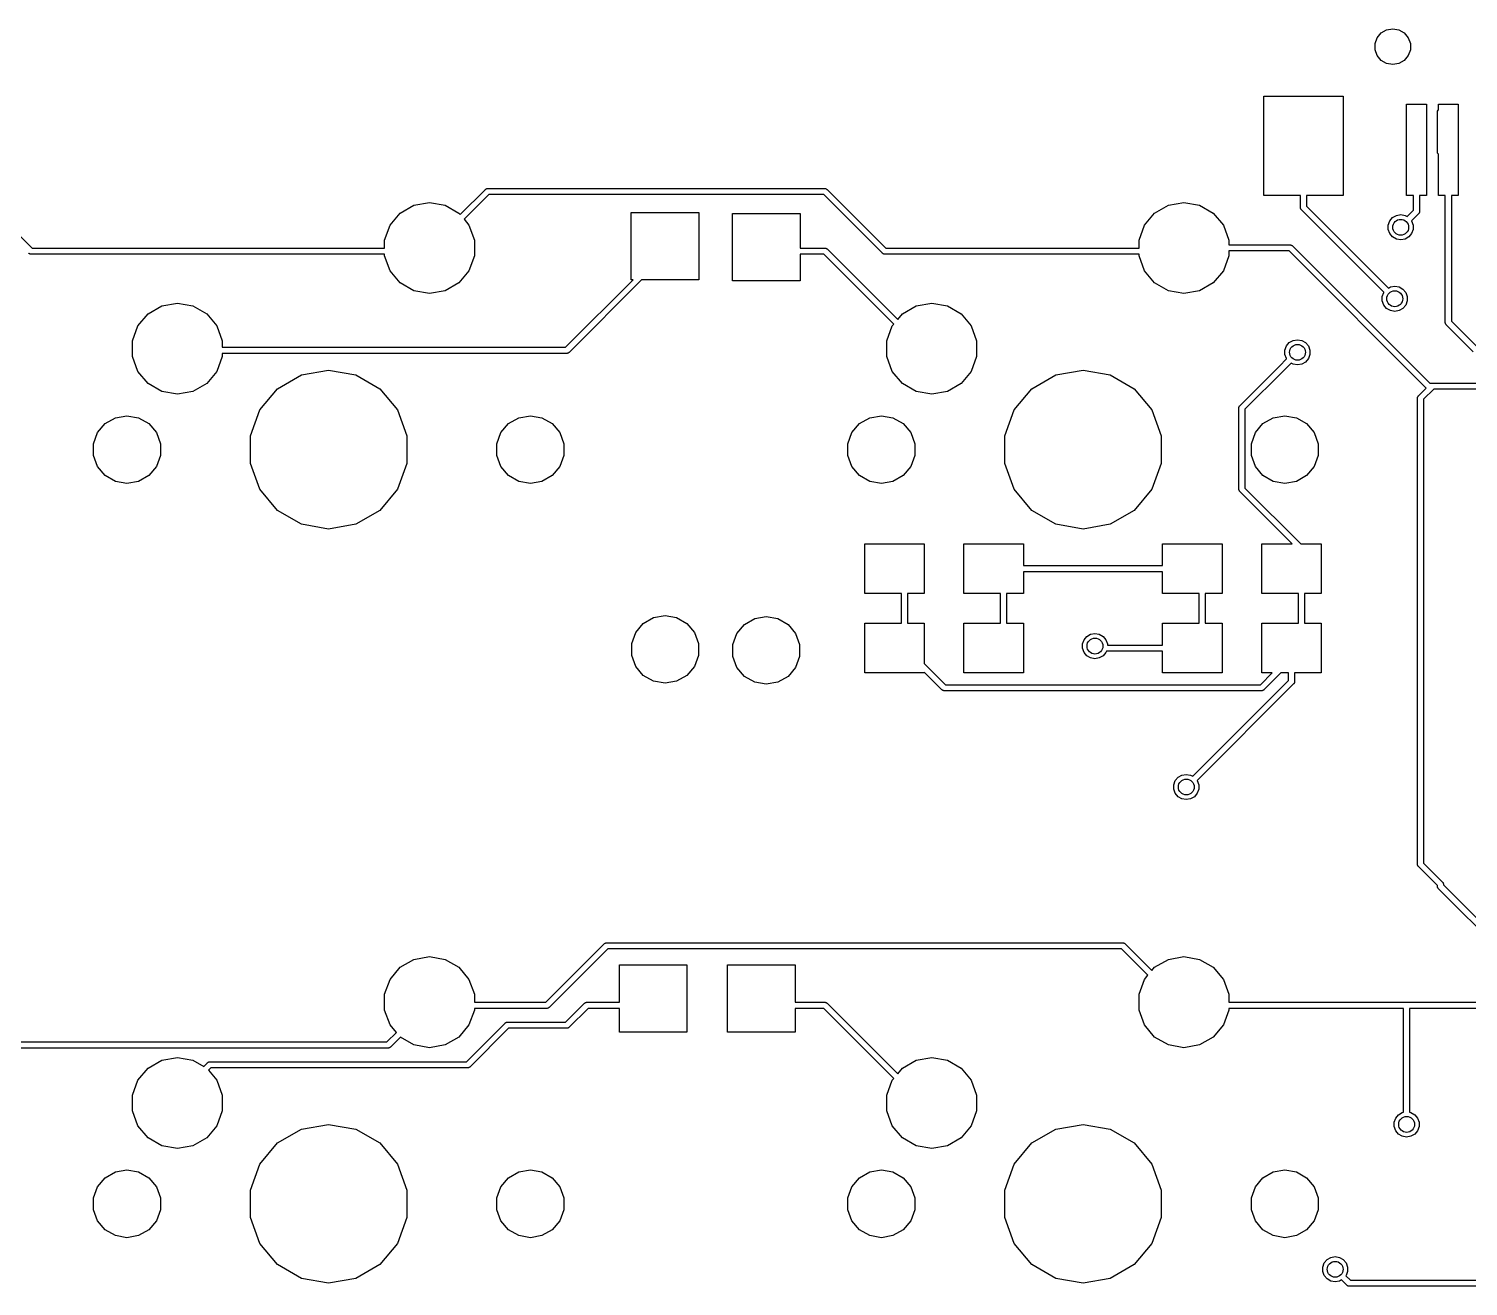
# Model space of a CAD drawing. Extents: x 16 to 277, y -108 to -11.
# Drawn here: x 109.45 to 145.7, y -43.08 to -11.4 of the extents above; entities that cross this region are included whole.
import ezdxf

# ---------------------------------------------------------------- set-up
doc = ezdxf.new("R2010")
doc.units = 0
doc.header["$MEASUREMENT"] = 0
doc.layers.add('BLACK', color=7, linetype='CONTINUOUS')

msp = doc.modelspace()

# ---------------------------------------------------------------- linework, layer by layer
at = {"layer": 'Black'}
for p, q in [((143.41, -11.6253), (143.51, -11.5052)), ((143.51, -11.5052), (143.646, -11.4268)), ((143.646, -11.4268), (143.8, -11.3996)), ((143.8, -11.3996), (143.955, -11.4268)), ((143.955, -11.4268), (144.09, -11.5052)), ((144.09, -11.5052), (144.191, -11.6253)), ((143.356, -11.7725), (143.41, -11.6253)), ((143.356, -11.9293), (143.356, -11.7725)), ((143.41, -12.0765), (143.356, -11.9293)), ((144.191, -11.6253), (144.245, -11.7725)), ((144.245, -11.9293), (144.191, -12.0765)), ((144.245, -11.7725), (144.245, -11.9293)), ((143.51, -12.1966), (143.41, -12.0765)), ((143.646, -12.275), (143.51, -12.1966)), ((143.8, -12.3022), (143.646, -12.275)), ((143.955, -12.275), (143.8, -12.3022)), ((144.09, -12.1966), (143.955, -12.275)), ((144.191, -12.0765), (144.09, -12.1966)), ((140.55, -15.5999), (140.55, -13.1006)), ((140.55, -13.1006), (142.549, -13.1006)), ((142.549, -13.1006), (142.549, -15.5999)), ((144.15, -15.5999), (144.15, -13.2987)), ((144.15, -13.2987), (144.65, -13.2987)), ((144.65, -13.2987), (144.65, -15.5999)), ((144.95, -13.4442), (144.95, -13.2987)), ((144.95, -13.2987), (145.45, -13.2987)), ((145.45, -13.2987), (145.45, -15.5999)), ((144.924, -13.5), (144.928, -13.4739)), ((144.924, -14.5), (144.924, -13.5)), ((144.928, -13.4739), (144.942, -13.451)), ((144.942, -13.451), (144.95, -13.4442)), ((144.924, -14.5028), (144.924, -14.5)), ((144.924, -14.5056), (144.924, -14.5028)), ((144.927, -14.5157), (144.924, -14.5056)), ((144.928, -14.5261), (144.927, -14.5157)), ((144.93, -14.5285), (144.928, -14.5261)), ((144.931, -14.5313), (144.93, -14.5285)), ((144.936, -14.5399), (144.931, -14.5313)), ((144.942, -14.549), (144.936, -14.5399)), ((144.944, -14.5508), (144.942, -14.549)), ((144.945, -14.5531), (144.944, -14.5508)), ((144.95, -14.5563), (144.945, -14.5531)), ((144.95, -15.5999), (144.95, -14.5563)), ((108.054, -15.4461), (109.532, -16.9238)), ((120.311, -16.0811), (120.946, -15.4461)), ((121.032, -15.5762), (120.409, -16.1983)), ((120.946, -15.4461), (120.949, -15.4442)), ((120.949, -15.4442), (120.951, -15.4416)), ((120.951, -15.4416), (120.96, -15.4366)), ((120.96, -15.4366), (120.968, -15.4309)), ((120.968, -15.4309), (120.971, -15.4301)), ((120.971, -15.4301), (120.974, -15.4284)), ((120.974, -15.4284), (120.984, -15.4267)), ((120.984, -15.4267), (120.993, -15.4241)), ((120.993, -15.4241), (120.997, -15.4244)), ((120.997, -15.4244), (121, -15.4238)), ((121, -15.4238), (129.5, -15.4238)), ((129.468, -15.5762), (121.032, -15.5762)), ((130.946, -17.0539), (129.468, -15.5762)), ((129.5, -15.4238), (129.503, -15.4244)), ((129.503, -15.4244), (129.507, -15.4241)), ((129.507, -15.4241), (129.516, -15.4267)), ((129.516, -15.4267), (129.526, -15.4284)), ((129.526, -15.4284), (129.529, -15.4301)), ((129.529, -15.4301), (129.532, -15.4309)), ((129.532, -15.4309), (129.54, -15.4367)), ((129.54, -15.4367), (129.549, -15.4416)), ((129.549, -15.4416), (129.551, -15.4442)), ((129.551, -15.4442), (129.554, -15.4461)), ((129.554, -15.4461), (131.032, -16.9238)), ((118.802, -16.0411), (119.148, -15.8418)), ((119.148, -15.8418), (119.54, -15.7726)), ((119.54, -15.7726), (119.932, -15.8418)), ((119.932, -15.8418), (120.278, -16.0411)), ((137.802, -16.0411), (138.148, -15.8418)), ((138.148, -15.8418), (138.54, -15.7726)), ((138.54, -15.7726), (138.932, -15.8418)), ((138.932, -15.8418), (139.278, -16.0411)), ((141.474, -15.5999), (140.55, -15.5999)), ((141.474, -15.8999), (141.474, -15.5999)), ((141.474, -15.9032), (141.474, -15.8999)), ((141.474, -15.9066), (141.474, -15.9032)), ((141.477, -15.9162), (141.474, -15.9066)), ((141.478, -15.926), (141.477, -15.9162)), ((141.48, -15.9289), (141.478, -15.926)), ((141.481, -15.9321), (141.48, -15.9289)), ((141.487, -15.9403), (141.481, -15.9321)), ((141.492, -15.9489), (141.487, -15.9403)), ((141.494, -15.9511), (141.492, -15.9489)), ((141.496, -15.9538), (141.494, -15.9511)), ((142.549, -15.5999), (141.626, -15.5999)), ((141.626, -15.5999), (141.626, -15.8684)), ((141.626, -15.8684), (143.689, -17.9308)), ((144.324, -15.5999), (144.15, -15.5999)), ((144.324, -15.9686), (144.324, -15.5999)), ((144.65, -15.5999), (144.476, -15.5999)), ((144.476, -15.5999), (144.476, -16.0002)), ((145.124, -15.5999), (144.95, -15.5999)), ((145.124, -18.7999), (145.124, -15.5999)), ((145.45, -15.5999), (145.276, -15.5999)), ((145.276, -15.5999), (145.276, -18.7683)), ((118.546, -16.3463), (118.802, -16.0411)), ((120.278, -16.0411), (120.311, -16.0811)), ((120.409, -16.1983), (120.534, -16.3463)), ((124.623, -17.7251), (124.623, -16.0259)), ((124.623, -16.0259), (126.322, -16.0259)), ((126.322, -16.0259), (126.322, -17.7251)), ((127.173, -17.7501), (127.173, -16.0509)), ((127.173, -16.0509), (128.872, -16.0509)), ((128.872, -16.0509), (128.872, -16.9238)), ((137.546, -16.3463), (137.802, -16.0411)), ((139.278, -16.0411), (139.534, -16.3463)), ((143.578, -18.0358), (141.496, -15.9538)), ((143.686, -16.3447), (143.724, -16.2406)), ((143.724, -16.2406), (143.795, -16.1559)), ((143.795, -16.1559), (143.891, -16.1005)), ((143.891, -16.1005), (144, -16.0813)), ((144, -16.0813), (144.109, -16.1005)), ((144.109, -16.1005), (144.161, -16.1308)), ((144.161, -16.1308), (144.324, -15.9686)), ((144.454, -16.0541), (144.272, -16.2358)), ((144.272, -16.2358), (144.276, -16.2406)), ((144.276, -16.2406), (144.314, -16.3447)), ((144.456, -16.0513), (144.454, -16.0541)), ((144.458, -16.0492), (144.456, -16.0513)), ((144.463, -16.0406), (144.458, -16.0492)), ((144.469, -16.0324), (144.463, -16.0406)), ((144.47, -16.0292), (144.469, -16.0324)), ((144.471, -16.0263), (144.47, -16.0292)), ((144.473, -16.0165), (144.471, -16.0263)), ((144.476, -16.0068), (144.473, -16.0165)), ((144.476, -16.0002), (144.475, -16.0035)), ((144.475, -16.0035), (144.476, -16.0068)), ((118.41, -16.7208), (118.546, -16.3463)), ((120.534, -16.3463), (120.67, -16.7208)), ((137.41, -16.7208), (137.546, -16.3463)), ((139.534, -16.3463), (139.67, -16.7208)), ((143.686, -16.4553), (143.686, -16.3447)), ((143.724, -16.5594), (143.686, -16.4553)), ((143.795, -16.6441), (143.724, -16.5594)), ((143.891, -16.6995), (143.795, -16.6441)), ((144.205, -16.6441), (144.109, -16.6995)), ((144.276, -16.5594), (144.205, -16.6441)), ((144.314, -16.4553), (144.276, -16.5594)), ((144.314, -16.3447), (144.314, -16.4553)), ((109.532, -16.9238), (118.41, -16.9238)), ((118.41, -16.9238), (118.41, -16.7208)), ((120.67, -16.7208), (120.67, -17.1192)), ((128.872, -16.9238), (129.5, -16.9238)), ((129.5, -16.9238), (129.503, -16.9244)), ((129.503, -16.9244), (129.507, -16.9241)), ((129.507, -16.9241), (129.516, -16.9267)), ((129.516, -16.9267), (129.526, -16.9284)), ((129.526, -16.9284), (129.529, -16.9301)), ((129.529, -16.9301), (129.532, -16.9309)), ((129.532, -16.9309), (129.54, -16.9367)), ((129.54, -16.9367), (129.549, -16.9416)), ((129.549, -16.9416), (129.551, -16.9442)), ((129.551, -16.9442), (129.554, -16.9461)), ((129.554, -16.9461), (131.332, -18.7244)), ((131.032, -16.9238), (137.41, -16.9238)), ((137.41, -16.9238), (137.41, -16.7208)), ((139.67, -16.7208), (139.67, -16.8438)), ((139.67, -16.8438), (141.22, -16.8438)), ((141.188, -16.9962), (139.67, -16.9962)), ((139.67, -16.9962), (139.67, -17.1192)), ((144.642, -20.45), (141.188, -16.9962)), ((141.22, -16.8438), (141.223, -16.8444)), ((141.223, -16.8444), (141.227, -16.8441)), ((141.227, -16.8441), (141.236, -16.8467)), ((141.236, -16.8467), (141.246, -16.8484)), ((141.246, -16.8484), (141.249, -16.8501)), ((141.249, -16.8501), (141.252, -16.8509)), ((141.252, -16.8509), (141.26, -16.8567)), ((141.26, -16.8567), (141.269, -16.8616)), ((141.269, -16.8616), (141.271, -16.8642)), ((141.271, -16.8642), (141.274, -16.8661)), ((141.274, -16.8661), (144.732, -20.3238)), ((144, -16.7187), (143.891, -16.6995)), ((144.109, -16.6995), (144, -16.7187)), ((109.449, -17.0558), (109.446, -17.0539)), ((109.451, -17.0584), (109.449, -17.0558)), ((109.46, -17.0633), (109.451, -17.0584)), ((109.468, -17.0691), (109.46, -17.0633)), ((109.471, -17.0699), (109.468, -17.0691)), ((109.474, -17.0716), (109.471, -17.0699)), ((109.484, -17.0733), (109.474, -17.0716)), ((109.493, -17.0759), (109.484, -17.0733)), ((109.497, -17.0756), (109.493, -17.0759)), ((109.5, -17.0762), (109.497, -17.0756)), ((118.41, -17.0762), (109.5, -17.0762)), ((118.41, -17.1192), (118.41, -17.0762)), ((118.546, -17.4937), (118.41, -17.1192)), ((120.67, -17.1192), (120.534, -17.4937)), ((129.468, -17.0762), (128.872, -17.0762)), ((128.872, -17.0762), (128.872, -17.7501)), ((131.234, -18.8416), (129.468, -17.0762)), ((130.949, -17.0558), (130.946, -17.0539)), ((130.951, -17.0584), (130.949, -17.0558)), ((130.96, -17.0633), (130.951, -17.0584)), ((130.968, -17.0691), (130.96, -17.0633)), ((130.971, -17.0699), (130.968, -17.0691)), ((130.974, -17.0716), (130.971, -17.0699)), ((130.984, -17.0733), (130.974, -17.0716)), ((130.993, -17.0759), (130.984, -17.0733)), ((130.997, -17.0756), (130.993, -17.0759)), ((131, -17.0762), (130.997, -17.0756)), ((137.41, -17.0762), (131, -17.0762)), ((137.41, -17.1192), (137.41, -17.0762)), ((137.546, -17.4937), (137.41, -17.1192)), ((139.67, -17.1192), (139.534, -17.4937)), ((118.802, -17.7989), (118.546, -17.4937)), ((120.534, -17.4937), (120.278, -17.7989)), ((122.968, -19.4238), (124.667, -17.7251)), ((124.883, -17.7251), (123.054, -19.5539)), ((124.667, -17.7251), (124.623, -17.7251)), ((126.322, -17.7251), (124.883, -17.7251)), ((128.872, -17.7501), (127.173, -17.7501)), ((137.802, -17.7989), (137.546, -17.4937)), ((139.534, -17.4937), (139.278, -17.7989)), ((119.148, -17.9982), (118.802, -17.7989)), ((119.54, -18.0674), (119.148, -17.9982)), ((119.932, -17.9982), (119.54, -18.0674)), ((120.278, -17.7989), (119.932, -17.9982)), ((138.148, -17.9982), (137.802, -17.7989)), ((138.54, -18.0674), (138.148, -17.9982)), ((138.932, -17.9982), (138.54, -18.0674)), ((139.278, -17.7989), (138.932, -17.9982)), ((143.536, -18.1447), (143.574, -18.0406)), ((143.574, -18.0406), (143.578, -18.0358)), ((143.689, -17.9308), (143.741, -17.9005)), ((143.741, -17.9005), (143.85, -17.8813)), ((143.85, -17.8813), (143.959, -17.9005)), ((143.959, -17.9005), (144.055, -17.9559)), ((144.055, -17.9559), (144.126, -18.0406)), ((144.126, -18.0406), (144.164, -18.1447)), ((112.452, -18.5811), (112.798, -18.3818)), ((112.798, -18.3818), (113.19, -18.3126)), ((113.19, -18.3126), (113.582, -18.3818)), ((113.582, -18.3818), (113.928, -18.5811)), ((131.452, -18.5811), (131.798, -18.3818)), ((131.798, -18.3818), (132.19, -18.3126)), ((132.19, -18.3126), (132.582, -18.3818)), ((132.582, -18.3818), (132.928, -18.5811)), ((143.536, -18.2553), (143.536, -18.1447)), ((143.574, -18.3594), (143.536, -18.2553)), ((143.645, -18.4441), (143.574, -18.3594)), ((143.741, -18.4995), (143.645, -18.4441)), ((144.055, -18.4441), (143.959, -18.4995)), ((144.126, -18.3594), (144.055, -18.4441)), ((144.164, -18.2553), (144.126, -18.3594)), ((144.164, -18.1447), (144.164, -18.2553)), ((112.196, -18.8863), (112.452, -18.5811)), ((113.928, -18.5811), (114.184, -18.8863)), ((131.196, -18.8863), (131.234, -18.8416)), ((131.332, -18.7244), (131.452, -18.5811)), ((132.928, -18.5811), (133.184, -18.8863)), ((143.85, -18.5187), (143.741, -18.4995)), ((143.959, -18.4995), (143.85, -18.5187)), ((145.124, -18.8032), (145.124, -18.7999)), ((145.124, -18.8065), (145.124, -18.8032)), ((145.127, -18.8162), (145.124, -18.8065)), ((145.128, -18.826), (145.127, -18.8162)), ((145.13, -18.8289), (145.128, -18.826)), ((145.131, -18.8321), (145.13, -18.8289)), ((145.137, -18.8403), (145.131, -18.8321)), ((145.142, -18.8489), (145.137, -18.8403)), ((145.144, -18.851), (145.142, -18.8489)), ((145.146, -18.8538), (145.144, -18.851)), ((145.276, -18.7683), (145.939, -19.4308)), ((112.06, -19.2608), (112.196, -18.8863)), ((114.184, -18.8863), (114.32, -19.2608)), ((131.06, -19.2608), (131.196, -18.8863)), ((133.184, -18.8863), (133.32, -19.2608)), ((145.828, -19.5358), (145.146, -18.8538)), ((112.06, -19.6592), (112.06, -19.2608)), ((114.32, -19.2608), (114.32, -19.4238)), ((114.32, -19.4238), (122.968, -19.4238)), ((123, -19.5762), (114.32, -19.5762)), ((114.32, -19.5762), (114.32, -19.6592)), ((123.003, -19.5756), (123, -19.5762)), ((123.007, -19.5759), (123.003, -19.5756)), ((123.016, -19.5733), (123.007, -19.5759)), ((123.026, -19.5716), (123.016, -19.5733)), ((123.029, -19.5699), (123.026, -19.5716)), ((123.032, -19.5691), (123.029, -19.5699)), ((123.04, -19.5633), (123.032, -19.5691)), ((123.049, -19.5584), (123.04, -19.5633)), ((123.051, -19.5558), (123.049, -19.5584)), ((123.054, -19.5539), (123.051, -19.5558)), ((131.06, -19.6592), (131.06, -19.2608)), ((133.32, -19.2608), (133.32, -19.6592)), ((141.086, -19.4947), (141.124, -19.3906)), ((141.086, -19.6053), (141.086, -19.4947)), ((141.124, -19.3906), (141.195, -19.3059)), ((141.195, -19.3059), (141.291, -19.2505)), ((141.291, -19.2505), (141.4, -19.2313)), ((141.4, -19.2313), (141.509, -19.2505)), ((141.509, -19.2505), (141.605, -19.3059)), ((141.605, -19.3059), (141.676, -19.3906)), ((141.676, -19.3906), (141.714, -19.4947)), ((141.714, -19.4947), (141.714, -19.6053)), ((112.196, -20.0337), (112.06, -19.6592)), ((114.32, -19.6592), (114.184, -20.0337)), ((131.196, -20.0337), (131.06, -19.6592)), ((133.32, -19.6592), (133.184, -20.0337)), ((139.946, -20.8961), (140.946, -19.8961)), ((140.946, -19.8961), (141.128, -19.7142)), ((140.946, -19.8961), (140.946, -19.8961)), ((141.239, -19.8192), (141.054, -20.0039)), ((141.124, -19.7094), (141.086, -19.6053)), ((141.128, -19.7142), (141.124, -19.7094)), ((141.291, -19.8495), (141.239, -19.8192)), ((141.4, -19.8687), (141.291, -19.8495)), ((141.509, -19.8495), (141.4, -19.8687)), ((141.605, -19.7941), (141.509, -19.8495)), ((141.676, -19.7094), (141.605, -19.7941)), ((141.714, -19.6053), (141.676, -19.7094)), ((112.452, -20.3389), (112.196, -20.0337)), ((114.184, -20.0337), (113.928, -20.3389)), ((115.713, -20.4667), (116.315, -20.1192)), ((116.315, -20.1192), (117, -19.9985)), ((117, -19.9985), (117.685, -20.1192)), ((117.685, -20.1192), (118.287, -20.4667)), ((131.452, -20.3389), (131.196, -20.0337)), ((133.184, -20.0337), (132.928, -20.3389)), ((134.713, -20.4667), (135.315, -20.1192)), ((135.315, -20.1192), (136, -19.9985)), ((136, -19.9985), (136.685, -20.1192)), ((136.685, -20.1192), (137.287, -20.4667)), ((141.054, -20.0039), (140.076, -20.9816)), ((141.054, -20.0039), (141.054, -20.0039)), ((112.798, -20.5382), (112.452, -20.3389)), ((113.19, -20.6074), (112.798, -20.5382)), ((113.582, -20.5382), (113.19, -20.6074)), ((113.928, -20.3389), (113.582, -20.5382)), ((115.267, -20.9992), (115.713, -20.4667)), ((118.287, -20.4667), (118.733, -20.9992)), ((131.798, -20.5382), (131.452, -20.3389)), ((132.19, -20.6074), (131.798, -20.5382)), ((132.582, -20.5382), (132.19, -20.6074)), ((132.928, -20.3389), (132.582, -20.5382)), ((134.267, -20.9992), (134.713, -20.4667)), ((137.287, -20.4667), (137.733, -20.9992)), ((144.431, -20.6678), (144.437, -20.6596)), ((144.437, -20.6596), (144.442, -20.651)), ((144.442, -20.651), (144.444, -20.6489)), ((144.444, -20.6489), (144.446, -20.6461)), ((144.446, -20.6461), (144.642, -20.45)), ((144.832, -20.4762), (144.576, -20.7316)), ((144.732, -20.3238), (144.8, -20.3238)), ((144.8, -20.3238), (147.018, -20.3238)), ((147.05, -20.4762), (144.832, -20.4762)), ((115.029, -21.6524), (115.267, -20.9992)), ((118.733, -20.9992), (118.971, -21.6524)), ((134.029, -21.6524), (134.267, -20.9992)), ((137.733, -20.9992), (137.971, -21.6524)), ((139.924, -20.9434), (139.927, -20.9337)), ((139.924, -20.9467), (139.924, -20.9434)), ((139.924, -20.95), (139.924, -20.9467)), ((139.924, -21), (139.924, -20.95)), ((139.924, -23), (139.924, -21)), ((139.927, -20.9337), (139.928, -20.9239)), ((139.928, -20.9239), (139.93, -20.921)), ((139.93, -20.921), (139.931, -20.9178)), ((139.931, -20.9178), (139.937, -20.9096)), ((139.937, -20.9096), (139.942, -20.901)), ((139.942, -20.901), (139.944, -20.8989)), ((139.944, -20.8989), (139.946, -20.8961)), ((140.076, -20.9816), (140.076, -21)), ((140.076, -21), (140.076, -22.9684)), ((144.424, -20.6934), (144.427, -20.6837)), ((144.424, -20.6967), (144.424, -20.6934)), ((144.424, -20.7), (144.424, -20.6967)), ((144.424, -32.45), (144.424, -20.7)), ((144.427, -20.6837), (144.428, -20.6739)), ((144.428, -20.6739), (144.43, -20.671)), ((144.43, -20.671), (144.431, -20.6678)), ((144.576, -20.7316), (144.576, -32.4184)), ((111.18, -21.5729), (111.371, -21.3457)), ((111.371, -21.3457), (111.628, -21.1974)), ((111.628, -21.1974), (111.92, -21.1458)), ((111.92, -21.1458), (112.212, -21.1974)), ((112.212, -21.1974), (112.469, -21.3457)), ((112.469, -21.3457), (112.66, -21.5729)), ((121.34, -21.5729), (121.531, -21.3457)), ((121.531, -21.3457), (121.788, -21.1974)), ((121.788, -21.1974), (122.08, -21.1458)), ((122.08, -21.1458), (122.372, -21.1974)), ((122.372, -21.1974), (122.629, -21.3457)), ((122.629, -21.3457), (122.82, -21.5729)), ((130.18, -21.5729), (130.371, -21.3457)), ((130.371, -21.3457), (130.628, -21.1974)), ((130.628, -21.1974), (130.92, -21.1458)), ((130.92, -21.1458), (131.212, -21.1974)), ((131.212, -21.1974), (131.469, -21.3457)), ((131.469, -21.3457), (131.66, -21.5729)), ((140.34, -21.5729), (140.531, -21.3457)), ((140.531, -21.3457), (140.788, -21.1974)), ((140.788, -21.1974), (141.08, -21.1458)), ((141.08, -21.1458), (141.372, -21.1974)), ((141.372, -21.1974), (141.629, -21.3457)), ((141.629, -21.3457), (141.82, -21.5729)), ((111.079, -21.8517), (111.18, -21.5729)), ((112.66, -21.5729), (112.761, -21.8517)), ((115.029, -22.3476), (115.029, -21.6524)), ((118.971, -21.6524), (118.971, -22.3476)), ((121.239, -21.8517), (121.34, -21.5729)), ((122.82, -21.5729), (122.921, -21.8517)), ((130.079, -21.8517), (130.18, -21.5729)), ((131.66, -21.5729), (131.761, -21.8517)), ((134.029, -22.3476), (134.029, -21.6524)), ((137.971, -21.6524), (137.971, -22.3476)), ((140.239, -21.8517), (140.34, -21.5729)), ((141.82, -21.5729), (141.921, -21.8517)), ((111.079, -22.1483), (111.079, -21.8517)), ((112.761, -21.8517), (112.761, -22.1483)), ((121.239, -22.1483), (121.239, -21.8517)), ((122.921, -21.8517), (122.921, -22.1483)), ((130.079, -22.1483), (130.079, -21.8517)), ((131.761, -21.8517), (131.761, -22.1483)), ((140.239, -22.1483), (140.239, -21.8517)), ((141.921, -21.8517), (141.921, -22.1483)), ((111.18, -22.4271), (111.079, -22.1483)), ((111.371, -22.6543), (111.18, -22.4271)), ((112.66, -22.4271), (112.469, -22.6543)), ((112.761, -22.1483), (112.66, -22.4271)), ((115.267, -23.0008), (115.029, -22.3476)), ((118.971, -22.3476), (118.733, -23.0008)), ((121.34, -22.4271), (121.239, -22.1483)), ((121.531, -22.6543), (121.34, -22.4271)), ((122.82, -22.4271), (122.629, -22.6543)), ((122.921, -22.1483), (122.82, -22.4271)), ((130.18, -22.4271), (130.079, -22.1483)), ((130.371, -22.6543), (130.18, -22.4271)), ((131.66, -22.4271), (131.469, -22.6543)), ((131.761, -22.1483), (131.66, -22.4271)), ((134.267, -23.0008), (134.029, -22.3476)), ((137.971, -22.3476), (137.733, -23.0008)), ((140.34, -22.4271), (140.239, -22.1483)), ((140.531, -22.6543), (140.34, -22.4271)), ((141.82, -22.4271), (141.629, -22.6543)), ((141.921, -22.1483), (141.82, -22.4271)), ((111.628, -22.8026), (111.371, -22.6543)), ((111.92, -22.8542), (111.628, -22.8026)), ((112.212, -22.8026), (111.92, -22.8542)), ((112.469, -22.6543), (112.212, -22.8026)), ((121.788, -22.8026), (121.531, -22.6543)), ((122.08, -22.8542), (121.788, -22.8026)), ((122.372, -22.8026), (122.08, -22.8542)), ((122.629, -22.6543), (122.372, -22.8026)), ((130.628, -22.8026), (130.371, -22.6543)), ((130.92, -22.8542), (130.628, -22.8026)), ((131.212, -22.8026), (130.92, -22.8542)), ((131.469, -22.6543), (131.212, -22.8026)), ((140.788, -22.8026), (140.531, -22.6543)), ((141.08, -22.8542), (140.788, -22.8026)), ((141.372, -22.8026), (141.08, -22.8542)), ((141.629, -22.6543), (141.372, -22.8026)), ((115.713, -23.5332), (115.267, -23.0008)), ((118.733, -23.0008), (118.287, -23.5332)), ((134.713, -23.5332), (134.267, -23.0008)), ((137.733, -23.0008), (137.287, -23.5332)), ((139.924, -23.0033), (139.924, -23)), ((139.924, -23.0066), (139.924, -23.0033)), ((139.927, -23.0163), (139.924, -23.0066)), ((139.928, -23.0261), (139.927, -23.0163)), ((139.93, -23.029), (139.928, -23.0261)), ((139.931, -23.0322), (139.93, -23.029)), ((139.937, -23.0404), (139.931, -23.0322)), ((139.942, -23.049), (139.937, -23.0404)), ((139.944, -23.0511), (139.942, -23.049)), ((139.946, -23.0539), (139.944, -23.0511)), ((141.267, -24.375), (139.946, -23.0539)), ((140.076, -22.9684), (141.483, -24.375)), ((116.315, -23.8808), (115.713, -23.5332)), ((118.287, -23.5332), (117.685, -23.8808)), ((135.315, -23.8808), (134.713, -23.5332)), ((137.287, -23.5332), (136.685, -23.8808)), ((117, -24.0015), (116.315, -23.8808)), ((117.685, -23.8808), (117, -24.0015)), ((136, -24.0015), (135.315, -23.8808)), ((136.685, -23.8808), (136, -24.0015)), ((130.5, -25.625), (130.5, -24.375)), ((130.5, -24.375), (132, -24.375)), ((132, -24.375), (132, -25.625)), ((133, -25.625), (133, -24.375)), ((133, -24.375), (134.5, -24.375)), ((134.5, -24.375), (134.5, -24.9238)), ((138, -24.9238), (138, -24.375)), ((138, -24.375), (139.5, -24.375)), ((139.5, -24.375), (139.5, -25.625)), ((140.5, -25.625), (140.5, -24.375)), ((140.5, -24.375), (141.267, -24.375)), ((141.483, -24.375), (142, -24.375)), ((142, -24.375), (142, -25.625)), ((134.5, -24.9238), (138, -24.9238)), ((138, -25.0762), (134.5, -25.0762)), ((134.5, -25.0762), (134.5, -25.625)), ((138, -25.625), (138, -25.0762)), ((131.424, -25.625), (130.5, -25.625)), ((131.424, -26.375), (131.424, -25.625)), ((132, -25.625), (131.576, -25.625)), ((131.576, -25.625), (131.576, -26.375)), ((133.924, -25.625), (133, -25.625)), ((133.924, -26.375), (133.924, -25.625)), ((134.5, -25.625), (134.076, -25.625)), ((134.076, -25.625), (134.076, -26.375)), ((138.924, -25.625), (138, -25.625)), ((138.924, -26.375), (138.924, -25.625)), ((139.5, -25.625), (139.076, -25.625)), ((139.076, -25.625), (139.076, -26.375)), ((141.424, -25.625), (140.5, -25.625)), ((141.424, -26.375), (141.424, -25.625)), ((142, -25.625), (141.576, -25.625)), ((141.576, -25.625), (141.576, -26.375)), ((124.734, -26.6091), (124.924, -26.3822)), ((124.924, -26.3822), (125.181, -26.2341)), ((125.181, -26.2341), (125.472, -26.1826)), ((125.472, -26.1826), (125.764, -26.2341)), ((125.764, -26.2341), (126.021, -26.3822)), ((126.021, -26.3822), (126.211, -26.6091)), ((127.284, -26.6341), (127.474, -26.4072)), ((127.474, -26.4072), (127.731, -26.2591)), ((127.731, -26.2591), (128.022, -26.2076)), ((128.022, -26.2076), (128.314, -26.2591)), ((128.314, -26.2591), (128.571, -26.4072)), ((128.571, -26.4072), (128.761, -26.6341)), ((130.5, -27.625), (130.5, -26.375)), ((130.5, -26.375), (131.424, -26.375)), ((131.576, -26.375), (132, -26.375)), ((132, -26.375), (132, -27.3922)), ((133, -27.625), (133, -26.375)), ((133, -26.375), (133.924, -26.375)), ((134.076, -26.375), (134.5, -26.375)), ((134.5, -26.375), (134.5, -27.625)), ((138, -26.9238), (138, -26.375)), ((138, -26.375), (138.924, -26.375)), ((139.076, -26.375), (139.5, -26.375)), ((139.5, -26.375), (139.5, -27.625)), ((140.5, -27.625), (140.5, -26.375)), ((140.5, -26.375), (141.424, -26.375)), ((141.576, -26.375), (142, -26.375)), ((142, -26.375), (142, -27.625)), ((124.633, -26.8874), (124.734, -26.6091)), ((126.211, -26.6091), (126.312, -26.8874)), ((127.183, -26.9124), (127.284, -26.6341)), ((128.761, -26.6341), (128.862, -26.9124)), ((135.986, -26.8947), (136.024, -26.7906)), ((136.024, -26.7906), (136.095, -26.7059)), ((136.095, -26.7059), (136.191, -26.6505)), ((136.191, -26.6505), (136.3, -26.6313)), ((136.3, -26.6313), (136.409, -26.6505)), ((136.409, -26.6505), (136.505, -26.7059)), ((136.505, -26.7059), (136.576, -26.7906)), ((136.576, -26.7906), (136.614, -26.8947)), ((124.633, -27.1836), (124.633, -26.8874)), ((124.734, -27.462), (124.633, -27.1836)), ((126.312, -27.1836), (126.211, -27.462)), ((126.312, -26.8874), (126.312, -27.1836)), ((127.183, -27.2086), (127.183, -26.9124)), ((128.862, -26.9124), (128.862, -27.2086)), ((135.986, -27.0053), (135.986, -26.8947)), ((136.024, -27.1094), (135.986, -27.0053)), ((136.095, -27.1941), (136.024, -27.1094)), ((136.576, -27.1094), (136.505, -27.1941)), ((136.588, -27.0762), (136.576, -27.1094)), ((138, -27.0762), (136.588, -27.0762)), ((136.614, -26.8947), (136.614, -26.9238)), ((136.614, -26.9238), (138, -26.9238)), ((138, -27.625), (138, -27.0762)), ((124.924, -27.6889), (124.734, -27.462)), ((126.211, -27.462), (126.021, -27.6889)), ((127.284, -27.487), (127.183, -27.2086)), ((127.474, -27.7139), (127.284, -27.487)), ((128.761, -27.487), (128.571, -27.7139)), ((128.862, -27.2086), (128.761, -27.487)), ((132, -27.3922), (132.532, -27.9238)), ((136.191, -27.2495), (136.095, -27.1941)), ((136.3, -27.2687), (136.191, -27.2495)), ((136.409, -27.2495), (136.3, -27.2687)), ((136.505, -27.1941), (136.409, -27.2495)), ((125.181, -27.837), (124.924, -27.6889)), ((125.472, -27.8884), (125.181, -27.837)), ((125.764, -27.837), (125.472, -27.8884)), ((126.021, -27.6889), (125.764, -27.837)), ((127.731, -27.862), (127.474, -27.7139)), ((128.022, -27.9134), (127.731, -27.862)), ((128.314, -27.862), (128.022, -27.9134)), ((128.571, -27.7139), (128.314, -27.862)), ((132, -27.625), (130.5, -27.625)), ((132.446, -28.0539), (132, -27.6078)), ((132, -27.6078), (132, -27.625)), ((134.5, -27.625), (133, -27.625)), ((139.5, -27.625), (138, -27.625)), ((138.761, -30.2308), (141.174, -27.8184)), ((141.304, -27.9039), (138.872, -30.3358)), ((140.468, -27.9238), (140.767, -27.625)), ((140.767, -27.625), (140.5, -27.625)), ((140.983, -27.625), (140.554, -28.0539)), ((141.174, -27.625), (140.983, -27.625)), ((141.174, -27.8184), (141.174, -27.625)), ((141.306, -27.9011), (141.304, -27.9039)), ((141.308, -27.899), (141.306, -27.9011)), ((141.313, -27.8904), (141.308, -27.899)), ((141.319, -27.8822), (141.313, -27.8904)), ((141.32, -27.879), (141.319, -27.8822)), ((141.322, -27.8761), (141.32, -27.879)), ((141.323, -27.8663), (141.322, -27.8761)), ((141.326, -27.8566), (141.323, -27.8663)), ((142, -27.625), (141.326, -27.625)), ((141.326, -27.625), (141.326, -27.85)), ((141.326, -27.85), (141.326, -27.8533)), ((141.326, -27.8533), (141.326, -27.8566)), ((132.449, -28.0558), (132.446, -28.0539)), ((132.451, -28.0584), (132.449, -28.0558)), ((132.46, -28.0634), (132.451, -28.0584)), ((132.468, -28.0691), (132.46, -28.0634)), ((132.471, -28.0699), (132.468, -28.0691)), ((132.474, -28.0716), (132.471, -28.0699)), ((132.484, -28.0733), (132.474, -28.0716)), ((132.493, -28.0759), (132.484, -28.0733)), ((132.497, -28.0756), (132.493, -28.0759)), ((132.5, -28.0762), (132.497, -28.0756)), ((140.5, -28.0762), (132.5, -28.0762)), ((132.532, -27.9238), (140.468, -27.9238)), ((140.503, -28.0756), (140.5, -28.0762)), ((140.507, -28.0759), (140.503, -28.0756)), ((140.516, -28.0733), (140.507, -28.0759)), ((140.526, -28.0716), (140.516, -28.0733)), ((140.529, -28.0699), (140.526, -28.0716)), ((140.532, -28.0691), (140.529, -28.0699)), ((140.54, -28.0633), (140.532, -28.0691)), ((140.549, -28.0584), (140.54, -28.0633)), ((140.551, -28.0558), (140.549, -28.0584)), ((140.554, -28.0539), (140.551, -28.0558)), ((138.286, -30.4447), (138.324, -30.3406)), ((138.286, -30.5553), (138.286, -30.4447)), ((138.324, -30.3406), (138.395, -30.2559)), ((138.395, -30.2559), (138.491, -30.2005)), ((138.491, -30.2005), (138.6, -30.1813)), ((138.6, -30.1813), (138.709, -30.2005)), ((138.709, -30.2005), (138.761, -30.2308)), ((138.872, -30.3358), (138.876, -30.3406)), ((138.876, -30.3406), (138.914, -30.4447)), ((138.914, -30.4447), (138.914, -30.5553)), ((138.324, -30.6594), (138.286, -30.5553)), ((138.395, -30.7441), (138.324, -30.6594)), ((138.491, -30.7995), (138.395, -30.7441)), ((138.6, -30.8187), (138.491, -30.7995)), ((138.709, -30.7995), (138.6, -30.8187)), ((138.805, -30.7441), (138.709, -30.7995)), ((138.876, -30.6594), (138.805, -30.7441)), ((138.914, -30.5553), (138.876, -30.6594)), ((144.424, -32.4533), (144.424, -32.45)), ((144.424, -32.4566), (144.424, -32.4533)), ((144.427, -32.4663), (144.424, -32.4566)), ((144.428, -32.4761), (144.427, -32.4663)), ((144.43, -32.479), (144.428, -32.4761)), ((144.431, -32.4822), (144.43, -32.479)), ((144.437, -32.4904), (144.431, -32.4822)), ((144.442, -32.499), (144.437, -32.4904)), ((144.444, -32.5011), (144.442, -32.499)), ((144.446, -32.5039), (144.444, -32.5011)), ((144.924, -32.9816), (144.446, -32.5039)), ((144.576, -32.4184), (145.054, -32.8961)), ((144.924, -33), (144.924, -32.9816)), ((145.054, -32.8961), (145.056, -32.8989)), ((145.056, -32.8989), (145.058, -32.901)), ((145.058, -32.901), (145.063, -32.9096)), ((145.063, -32.9096), (145.069, -32.9178)), ((145.069, -32.9178), (145.07, -32.921)), ((145.07, -32.921), (145.072, -32.9239)), ((145.072, -32.9239), (145.073, -32.9337)), ((145.073, -32.9337), (145.076, -32.9434)), ((145.076, -32.9434), (145.076, -32.9467)), ((145.076, -32.9467), (145.076, -32.95)), ((145.076, -32.95), (145.076, -32.9684)), ((145.076, -32.9684), (146.839, -34.7308)), ((144.924, -33.0033), (144.924, -33)), ((144.924, -33.0066), (144.924, -33.0033)), ((144.927, -33.0163), (144.924, -33.0066)), ((144.928, -33.0261), (144.927, -33.0163)), ((144.93, -33.029), (144.928, -33.0261)), ((144.931, -33.0322), (144.93, -33.029)), ((144.937, -33.0404), (144.931, -33.0322)), ((144.942, -33.049), (144.937, -33.0404)), ((144.944, -33.0511), (144.942, -33.049)), ((144.946, -33.0539), (144.944, -33.0511)), ((146.728, -34.8358), (144.946, -33.0539)), ((123.951, -34.4416), (123.96, -34.4367)), ((123.96, -34.4367), (123.968, -34.4309)), ((123.968, -34.4309), (123.971, -34.4301)), ((123.971, -34.4301), (123.974, -34.4284)), ((123.974, -34.4284), (123.984, -34.4267)), ((123.984, -34.4267), (123.993, -34.4241)), ((123.993, -34.4241), (123.997, -34.4244)), ((123.997, -34.4244), (124, -34.4238)), ((124, -34.4238), (137, -34.4238)), ((137, -34.4238), (137.003, -34.4244)), ((137.003, -34.4244), (137.007, -34.4241)), ((137.007, -34.4241), (137.016, -34.4267)), ((137.016, -34.4267), (137.026, -34.4284)), ((137.026, -34.4284), (137.029, -34.4301)), ((137.029, -34.4301), (137.032, -34.4309)), ((137.032, -34.4309), (137.04, -34.4367)), ((137.04, -34.4367), (137.049, -34.4416)), ((119.148, -34.8418), (119.54, -34.7726)), ((119.54, -34.7726), (119.932, -34.8418)), ((122.468, -35.9238), (123.946, -34.4461)), ((124.032, -34.5762), (122.554, -36.0539)), ((123.946, -34.4461), (123.949, -34.4442)), ((123.949, -34.4442), (123.951, -34.4416)), ((136.968, -34.5762), (124.032, -34.5762)), ((137.634, -35.2418), (136.968, -34.5762)), ((137.049, -34.4416), (137.051, -34.4442)), ((137.051, -34.4442), (137.054, -34.4461)), ((137.054, -34.4461), (137.732, -35.1246)), ((138.148, -34.8418), (138.54, -34.7726)), ((138.54, -34.7726), (138.932, -34.8418)), ((118.546, -35.3463), (118.802, -35.0411)), ((118.802, -35.0411), (119.148, -34.8418)), ((119.932, -34.8418), (120.278, -35.0411)), ((120.278, -35.0411), (120.534, -35.3463)), ((124.323, -35.9238), (124.323, -34.9759)), ((124.323, -34.9759), (126.022, -34.9759)), ((126.022, -34.9759), (126.022, -36.6751)), ((127.048, -36.6751), (127.048, -34.9759)), ((127.048, -34.9759), (128.747, -34.9759)), ((128.747, -34.9759), (128.747, -35.9238)), ((137.732, -35.1246), (137.802, -35.0411)), ((137.802, -35.0411), (138.148, -34.8418)), ((138.932, -34.8418), (139.278, -35.0411)), ((139.278, -35.0411), (139.534, -35.3463)), ((118.41, -35.7208), (118.546, -35.3463)), ((120.534, -35.3463), (120.67, -35.7208)), ((137.41, -35.7208), (137.546, -35.3463)), ((137.546, -35.3463), (137.634, -35.2418)), ((139.534, -35.3463), (139.67, -35.7208)), ((118.41, -36.1192), (118.41, -35.7208)), ((120.67, -35.7208), (120.67, -35.9238)), ((137.41, -36.1192), (137.41, -35.7208)), ((139.67, -35.7208), (139.67, -35.9238)), ((118.546, -36.4937), (118.41, -36.1192)), ((120.67, -36.1192), (120.534, -36.4937)), ((120.67, -35.9238), (122.468, -35.9238)), ((122.5, -36.0762), (120.67, -36.0762)), ((120.67, -36.0762), (120.67, -36.1192)), ((122.503, -36.0756), (122.5, -36.0762)), ((122.507, -36.0759), (122.503, -36.0756)), ((122.516, -36.0733), (122.507, -36.0759)), ((122.526, -36.0716), (122.516, -36.0733)), ((122.529, -36.0699), (122.526, -36.0716)), ((122.532, -36.0691), (122.529, -36.0699)), ((122.54, -36.0633), (122.532, -36.0691)), ((122.549, -36.0584), (122.54, -36.0633)), ((122.551, -36.0558), (122.549, -36.0584)), ((122.554, -36.0539), (122.551, -36.0558)), ((122.968, -36.4238), (123.446, -35.9461)), ((123.532, -36.0762), (123.054, -36.5539)), ((123.446, -35.9461), (123.449, -35.9442)), ((123.449, -35.9442), (123.451, -35.9416)), ((123.451, -35.9416), (123.46, -35.9367)), ((123.46, -35.9367), (123.468, -35.9309)), ((123.468, -35.9309), (123.471, -35.9301)), ((123.471, -35.9301), (123.474, -35.9284)), ((123.474, -35.9284), (123.484, -35.9267)), ((123.484, -35.9267), (123.493, -35.9241)), ((123.493, -35.9241), (123.497, -35.9244)), ((123.497, -35.9244), (123.5, -35.9238)), ((123.5, -35.9238), (124.323, -35.9238)), ((124.323, -36.0762), (123.532, -36.0762)), ((124.323, -36.6751), (124.323, -36.0762)), ((128.747, -35.9238), (129.5, -35.9238)), ((129.468, -36.0762), (128.747, -36.0762)), ((128.747, -36.0762), (128.747, -36.6751)), ((131.234, -37.8416), (129.468, -36.0762)), ((129.5, -35.9238), (129.503, -35.9244)), ((129.503, -35.9244), (129.507, -35.9241)), ((129.507, -35.9241), (129.516, -35.9267)), ((129.516, -35.9267), (129.526, -35.9284)), ((129.526, -35.9284), (129.529, -35.9301)), ((129.529, -35.9301), (129.532, -35.9309)), ((129.532, -35.9309), (129.54, -35.9367)), ((129.54, -35.9367), (129.549, -35.9416)), ((129.549, -35.9416), (129.551, -35.9442)), ((129.551, -35.9442), (129.554, -35.9461)), ((129.554, -35.9461), (131.332, -37.7244)), ((137.546, -36.4937), (137.41, -36.1192)), ((139.67, -36.1192), (139.534, -36.4937)), ((139.67, -35.9238), (144.15, -35.9238)), ((144.074, -36.0762), (139.67, -36.0762)), ((139.67, -36.0762), (139.67, -36.1192)), ((144.074, -38.6947), (144.074, -36.0762)), ((144.15, -35.9238), (156.41, -35.9238)), ((156.41, -36.0762), (144.226, -36.0762)), ((144.226, -36.0762), (144.226, -38.6947)), ((118.707, -36.6852), (118.546, -36.4937)), ((120.534, -36.4937), (120.278, -36.7989)), ((120.468, -37.4238), (121.446, -36.4461)), ((121.532, -36.5762), (120.554, -37.5539)), ((121.446, -36.4461), (121.449, -36.4442)), ((121.449, -36.4442), (121.451, -36.4416)), ((121.451, -36.4416), (121.46, -36.4366)), ((121.46, -36.4366), (121.468, -36.4309)), ((121.468, -36.4309), (121.471, -36.4301)), ((121.471, -36.4301), (121.474, -36.4284)), ((121.474, -36.4284), (121.484, -36.4267)), ((121.484, -36.4267), (121.493, -36.4241)), ((121.493, -36.4241), (121.497, -36.4244)), ((121.497, -36.4244), (121.5, -36.4238)), ((121.5, -36.4238), (122.968, -36.4238)), ((123, -36.5762), (121.532, -36.5762)), ((123.003, -36.5756), (123, -36.5762)), ((123.007, -36.5759), (123.003, -36.5756)), ((123.016, -36.5733), (123.007, -36.5759)), ((123.026, -36.5716), (123.016, -36.5733)), ((123.029, -36.5699), (123.026, -36.5716)), ((123.032, -36.5691), (123.029, -36.5699)), ((123.04, -36.5633), (123.032, -36.5691)), ((123.049, -36.5584), (123.04, -36.5633)), ((123.051, -36.5558), (123.049, -36.5584)), ((123.054, -36.5539), (123.051, -36.5558)), ((137.802, -36.7989), (137.546, -36.4937)), ((139.534, -36.4937), (139.278, -36.7989)), ((105.032, -36.9238), (118.468, -36.9238)), ((118.468, -36.9238), (118.707, -36.6852)), ((118.807, -36.8013), (118.554, -37.0539)), ((119.148, -36.9982), (118.807, -36.8013)), ((120.278, -36.7989), (119.932, -36.9982)), ((126.022, -36.6751), (124.323, -36.6751)), ((128.747, -36.6751), (127.048, -36.6751)), ((138.148, -36.9982), (137.802, -36.7989)), ((139.278, -36.7989), (138.932, -36.9982)), ((118.5, -37.0762), (105, -37.0762)), ((112.798, -37.3818), (113.19, -37.3126)), ((113.19, -37.3126), (113.582, -37.3818)), ((118.503, -37.0756), (118.5, -37.0762)), ((118.507, -37.0759), (118.503, -37.0756)), ((118.516, -37.0733), (118.507, -37.0759)), ((118.526, -37.0716), (118.516, -37.0733)), ((118.529, -37.0699), (118.526, -37.0716)), ((118.532, -37.0691), (118.529, -37.0699)), ((118.54, -37.0633), (118.532, -37.0691)), ((118.549, -37.0584), (118.54, -37.0633)), ((118.551, -37.0558), (118.549, -37.0584)), ((118.554, -37.0539), (118.551, -37.0558)), ((119.54, -37.0674), (119.148, -36.9982)), ((119.932, -36.9982), (119.54, -37.0674)), ((131.798, -37.3818), (132.19, -37.3126)), ((132.19, -37.3126), (132.582, -37.3818)), ((138.54, -37.0674), (138.148, -36.9982)), ((138.932, -36.9982), (138.54, -37.0674)), ((112.196, -37.8863), (112.452, -37.5811)), ((112.452, -37.5811), (112.798, -37.3818)), ((113.582, -37.3818), (113.854, -37.5385)), ((113.854, -37.5385), (113.946, -37.4461)), ((113.946, -37.4461), (113.949, -37.4442)), ((113.949, -37.4442), (113.951, -37.4416)), ((113.951, -37.4416), (113.96, -37.4366)), ((113.96, -37.4366), (113.968, -37.4309)), ((113.968, -37.4309), (113.971, -37.4301)), ((113.971, -37.4301), (113.974, -37.4284)), ((114.032, -37.5762), (113.973, -37.635)), ((113.973, -37.635), (114.184, -37.8863)), ((113.974, -37.4284), (113.984, -37.4267)), ((113.984, -37.4267), (113.993, -37.4241)), ((113.993, -37.4241), (113.997, -37.4244)), ((113.997, -37.4244), (114, -37.4238)), ((114, -37.4238), (120.468, -37.4238)), ((120.5, -37.5762), (114.032, -37.5762)), ((120.503, -37.5756), (120.5, -37.5762)), ((120.507, -37.5759), (120.503, -37.5756)), ((120.516, -37.5733), (120.507, -37.5759)), ((120.526, -37.5716), (120.516, -37.5733)), ((120.529, -37.5699), (120.526, -37.5716)), ((120.532, -37.5691), (120.529, -37.5699)), ((120.54, -37.5633), (120.532, -37.5691)), ((120.549, -37.5584), (120.54, -37.5633)), ((120.551, -37.5558), (120.549, -37.5584)), ((120.554, -37.5539), (120.551, -37.5558)), ((131.332, -37.7244), (131.452, -37.5811)), ((131.452, -37.5811), (131.798, -37.3818)), ((132.582, -37.3818), (132.928, -37.5811)), ((132.928, -37.5811), (133.184, -37.8863)), ((112.06, -38.2608), (112.196, -37.8863)), ((114.184, -37.8863), (114.32, -38.2608)), ((131.06, -38.2608), (131.196, -37.8863)), ((131.196, -37.8863), (131.234, -37.8416)), ((133.184, -37.8863), (133.32, -38.2608)), ((112.06, -38.6592), (112.06, -38.2608)), ((114.32, -38.2608), (114.32, -38.6592)), ((131.06, -38.6592), (131.06, -38.2608)), ((133.32, -38.2608), (133.32, -38.6592)), ((112.196, -39.0337), (112.06, -38.6592)), ((114.32, -38.6592), (114.184, -39.0337)), ((131.196, -39.0337), (131.06, -38.6592)), ((133.32, -38.6592), (133.184, -39.0337)), ((143.874, -38.8406), (143.945, -38.7559)), ((143.945, -38.7559), (144.041, -38.7005)), ((144.041, -38.7005), (144.074, -38.6947)), ((144.226, -38.6947), (144.259, -38.7005)), ((144.259, -38.7005), (144.355, -38.7559)), ((144.355, -38.7559), (144.426, -38.8406)), ((112.452, -39.3389), (112.196, -39.0337)), ((114.184, -39.0337), (113.928, -39.3389)), ((115.713, -39.4667), (116.315, -39.1192)), ((116.315, -39.1192), (117, -38.9985)), ((117, -38.9985), (117.685, -39.1192)), ((117.685, -39.1192), (118.287, -39.4667)), ((131.452, -39.3389), (131.196, -39.0337)), ((133.184, -39.0337), (132.928, -39.3389)), ((134.713, -39.4667), (135.315, -39.1192)), ((135.315, -39.1192), (136, -38.9985)), ((136, -38.9985), (136.685, -39.1192)), ((136.685, -39.1192), (137.287, -39.4667)), ((143.836, -38.9447), (143.874, -38.8406)), ((143.836, -39.0553), (143.836, -38.9447)), ((143.874, -39.1594), (143.836, -39.0553)), ((144.426, -38.8406), (144.464, -38.9447)), ((144.464, -39.0553), (144.426, -39.1594)), ((144.464, -38.9447), (144.464, -39.0553)), ((112.798, -39.5382), (112.452, -39.3389)), ((113.928, -39.3389), (113.582, -39.5382)), ((115.267, -39.9992), (115.713, -39.4667)), ((118.287, -39.4667), (118.733, -39.9992)), ((131.798, -39.5382), (131.452, -39.3389)), ((132.928, -39.3389), (132.582, -39.5382)), ((134.267, -39.9992), (134.713, -39.4667)), ((137.287, -39.4667), (137.733, -39.9992)), ((143.945, -39.2441), (143.874, -39.1594)), ((144.041, -39.2995), (143.945, -39.2441)), ((144.15, -39.3187), (144.041, -39.2995)), ((144.259, -39.2995), (144.15, -39.3187)), ((144.355, -39.2441), (144.259, -39.2995)), ((144.426, -39.1594), (144.355, -39.2441)), ((113.19, -39.6074), (112.798, -39.5382)), ((113.582, -39.5382), (113.19, -39.6074)), ((132.19, -39.6074), (131.798, -39.5382)), ((132.582, -39.5382), (132.19, -39.6074)), ((111.371, -40.3457), (111.628, -40.1974)), ((111.628, -40.1974), (111.92, -40.1458)), ((111.92, -40.1458), (112.212, -40.1974)), ((112.212, -40.1974), (112.469, -40.3457)), ((115.029, -40.6524), (115.267, -39.9992)), ((118.733, -39.9992), (118.971, -40.6524)), ((121.531, -40.3457), (121.788, -40.1974)), ((121.788, -40.1974), (122.08, -40.1458)), ((122.08, -40.1458), (122.372, -40.1974)), ((122.372, -40.1974), (122.629, -40.3457)), ((130.371, -40.3457), (130.628, -40.1974)), ((130.628, -40.1974), (130.92, -40.1458)), ((130.92, -40.1458), (131.212, -40.1974)), ((131.212, -40.1974), (131.469, -40.3457)), ((134.029, -40.6524), (134.267, -39.9992)), ((137.733, -39.9992), (137.971, -40.6524)), ((140.531, -40.3457), (140.788, -40.1974)), ((140.788, -40.1974), (141.08, -40.1458)), ((141.08, -40.1458), (141.372, -40.1974)), ((141.372, -40.1974), (141.629, -40.3457)), ((111.079, -40.8517), (111.18, -40.5729)), ((111.18, -40.5729), (111.371, -40.3457)), ((112.469, -40.3457), (112.66, -40.5729)), ((112.66, -40.5729), (112.761, -40.8517)), ((121.239, -40.8517), (121.34, -40.5729)), ((121.34, -40.5729), (121.531, -40.3457)), ((122.629, -40.3457), (122.82, -40.5729)), ((122.82, -40.5729), (122.921, -40.8517)), ((130.079, -40.8517), (130.18, -40.5729)), ((130.18, -40.5729), (130.371, -40.3457)), ((131.469, -40.3457), (131.66, -40.5729)), ((131.66, -40.5729), (131.761, -40.8517)), ((140.239, -40.8517), (140.34, -40.5729)), ((140.34, -40.5729), (140.531, -40.3457)), ((141.629, -40.3457), (141.82, -40.5729)), ((141.82, -40.5729), (141.921, -40.8517)), ((111.079, -41.1483), (111.079, -40.8517)), ((112.761, -40.8517), (112.761, -41.1483)), ((115.029, -41.3476), (115.029, -40.6524)), ((118.971, -40.6524), (118.971, -41.3476)), ((121.239, -41.1483), (121.239, -40.8517)), ((122.921, -40.8517), (122.921, -41.1483)), ((130.079, -41.1483), (130.079, -40.8517)), ((131.761, -40.8517), (131.761, -41.1483)), ((134.029, -41.3476), (134.029, -40.6524)), ((137.971, -40.6524), (137.971, -41.3476)), ((140.239, -41.1483), (140.239, -40.8517)), ((141.921, -40.8517), (141.921, -41.1483)), ((111.18, -41.4271), (111.079, -41.1483)), ((112.761, -41.1483), (112.66, -41.4271)), ((121.34, -41.4271), (121.239, -41.1483)), ((122.921, -41.1483), (122.82, -41.4271)), ((130.18, -41.4271), (130.079, -41.1483)), ((131.761, -41.1483), (131.66, -41.4271)), ((140.34, -41.4271), (140.239, -41.1483)), ((141.921, -41.1483), (141.82, -41.4271)), ((111.371, -41.6543), (111.18, -41.4271)), ((111.628, -41.8026), (111.371, -41.6543)), ((112.469, -41.6543), (112.212, -41.8026)), ((112.66, -41.4271), (112.469, -41.6543)), ((115.267, -42.0008), (115.029, -41.3476)), ((118.971, -41.3476), (118.733, -42.0008)), ((121.531, -41.6543), (121.34, -41.4271)), ((121.788, -41.8026), (121.531, -41.6543)), ((122.629, -41.6543), (122.372, -41.8026)), ((122.82, -41.4271), (122.629, -41.6543)), ((130.371, -41.6543), (130.18, -41.4271)), ((130.628, -41.8026), (130.371, -41.6543)), ((131.469, -41.6543), (131.212, -41.8026)), ((131.66, -41.4271), (131.469, -41.6543)), ((134.267, -42.0008), (134.029, -41.3476)), ((137.971, -41.3476), (137.733, -42.0008)), ((140.531, -41.6543), (140.34, -41.4271)), ((140.788, -41.8026), (140.531, -41.6543)), ((141.629, -41.6543), (141.372, -41.8026)), ((141.82, -41.4271), (141.629, -41.6543)), ((111.92, -41.8541), (111.628, -41.8026)), ((112.212, -41.8026), (111.92, -41.8541)), ((115.713, -42.5332), (115.267, -42.0008)), ((118.733, -42.0008), (118.287, -42.5332)), ((122.08, -41.8541), (121.788, -41.8026)), ((122.372, -41.8026), (122.08, -41.8541)), ((130.92, -41.8541), (130.628, -41.8026)), ((131.212, -41.8026), (130.92, -41.8541)), ((134.713, -42.5332), (134.267, -42.0008)), ((137.733, -42.0008), (137.287, -42.5332)), ((141.08, -41.8541), (140.788, -41.8026)), ((141.372, -41.8026), (141.08, -41.8541)), ((142.074, -42.4906), (142.145, -42.4059)), ((142.145, -42.4059), (142.241, -42.3505)), ((142.241, -42.3505), (142.35, -42.3313)), ((142.35, -42.3313), (142.459, -42.3505)), ((142.459, -42.3505), (142.555, -42.4059)), ((142.555, -42.4059), (142.626, -42.4906)), ((116.315, -42.8808), (115.713, -42.5332)), ((118.287, -42.5332), (117.685, -42.8808)), ((135.315, -42.8808), (134.713, -42.5332)), ((137.287, -42.5332), (136.685, -42.8808)), ((142.036, -42.5947), (142.074, -42.4906)), ((142.036, -42.7053), (142.036, -42.5947)), ((142.074, -42.8094), (142.036, -42.7053)), ((142.626, -42.4906), (142.664, -42.5947)), ((142.664, -42.7053), (142.626, -42.8094)), ((142.664, -42.5947), (142.664, -42.7053)), ((117, -43.0015), (116.315, -42.8808)), ((117.685, -42.8808), (117, -43.0015)), ((136, -43.0015), (135.315, -42.8808)), ((136.685, -42.8808), (136, -43.0015)), ((142.145, -42.8941), (142.074, -42.8094)), ((142.241, -42.9495), (142.145, -42.8941)), ((142.35, -42.9687), (142.241, -42.9495)), ((142.459, -42.9495), (142.35, -42.9687)), ((142.511, -42.9192), (142.459, -42.9495)), ((142.646, -43.0539), (142.511, -42.9192)), ((142.626, -42.8094), (142.622, -42.8142)), ((142.622, -42.8142), (142.732, -42.9238)), ((142.649, -43.0558), (142.646, -43.0539)), ((142.651, -43.0584), (142.649, -43.0558)), ((142.66, -43.0633), (142.651, -43.0584)), ((142.668, -43.0691), (142.66, -43.0633)), ((142.671, -43.0699), (142.668, -43.0691)), ((142.674, -43.0716), (142.671, -43.0699)), ((142.684, -43.0733), (142.674, -43.0716)), ((142.693, -43.0759), (142.684, -43.0733)), ((142.697, -43.0756), (142.693, -43.0759)), ((142.7, -43.0762), (142.697, -43.0756)), ((145.994, -43.0762), (142.7, -43.0762)), ((142.732, -42.9238), (145.994, -42.9238))]:
    msp.add_line(p, q, dxfattribs=at)
for centre in [(144, -16.4), (143.85, -18.2), (141.4, -19.55), (136.3, -26.95), (138.6, -30.5), (144.15, -39), (142.35, -42.65)]:
    msp.add_circle(centre, 0.2, dxfattribs=at)

doc.saveas('drawing.dxf')
